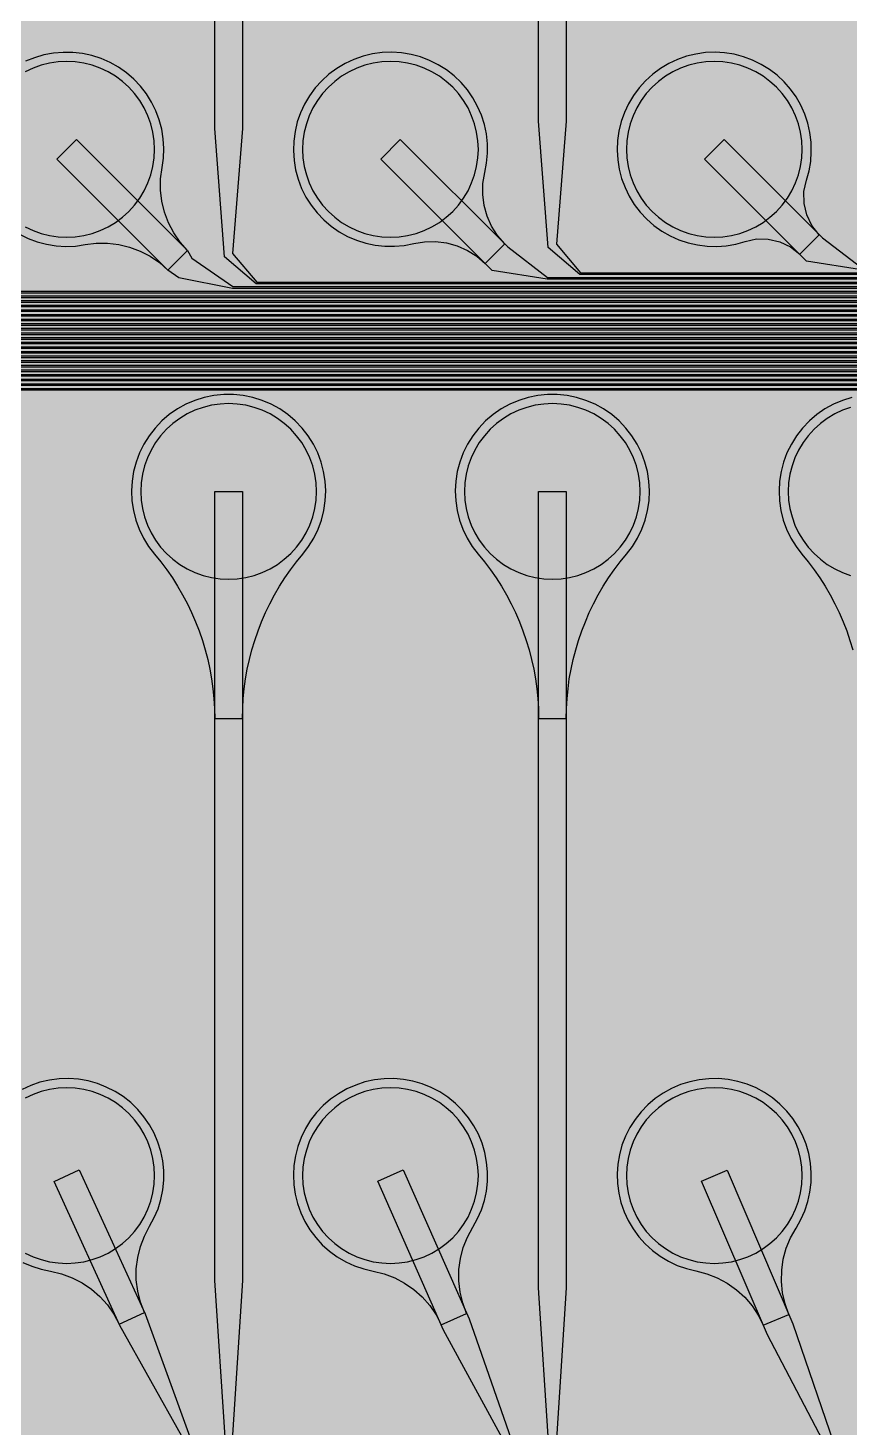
# Model space of a CAD drawing. Header units: metres. Extents: x -7220 to 10980, y -29667 to 1833.
# Drawn here: x 7376 to 8265, y -19165 to -17651 of the extents above; entities that cross this region are included whole.
import ezdxf

# ---------------------------------------------------------------- set-up
doc = ezdxf.new("R2010")
doc.units = ezdxf.units.M
for name, color, linetype in [('Metal1', 4, 'CONTINUOUS'), ('Polyimide', 7, 'CONTINUOUS'), ('Polyimide_Negative', 5, 'CONTINUOUS')]:
    doc.layers.add(name, color=color, linetype=linetype)

msp = doc.modelspace()

# ---------------------------------------------------------------- hatches: boundary and pattern name
at = {"layer": 'Polyimide'}
msp.add_hatch(color=7, dxfattribs=at).paths.add_polyline_path([(4099.4, -13861.6), (4142.6, -14152.8), (4214.2, -14438.4), (4313.4, -14715.5), (4439.2, -14981.7), (4590.6, -15234.2), (4766, -15470.7), (4963.7, -15688.8), (5181.8, -15886.5), (5418.3, -16061.9), (5670.8, -16213.3), (5936.9, -16339.1), (6214.1, -16438.3), (6499.7, -16509.9), (6790.9, -16553.1), (7085, -16567.5), (9980.4, -16567.5), (10058.8, -16571.4), (10136.4, -16582.9), (10212.6, -16601.9), (10286.5, -16628.4), (10357.5, -16662), (10424.8, -16702.3), (10487.9, -16749.1), (10546.1, -16801.8), (10598.8, -16860), (10645.6, -16923), (10685.9, -16990.4), (10719.5, -17061.4), (10745.9, -17135.3), (10765, -17211.4), (10776.5, -17289.1), (10780.4, -17367.5), (10780.4, -21957.3), (10741.6, -22012.9), (10706, -22070.6), (10673.6, -22130.1), (10644.5, -22191.4), (10618.9, -22254.2), (10596.8, -22318.2), (10578.3, -22383.5), (10563.4, -22449.6), (10552.2, -22516.5), (10544.7, -22583.8), (10541, -22651.5), (10541, -22719.3), (10544.7, -22787), (10552.2, -22854.4), (10563.4, -22921.2), (10578.3, -22987.4), (10596.8, -23052.6), (10618.9, -23116.7), (10644.5, -23179.5), (10673.6, -23240.7), (10706, -23300.3), (10741.6, -23357.9), (10780.4, -23413.5), (10780.4, -28667.5), (10776.5, -28745.9), (10765, -28823.6), (10745.9, -28899.7), (10719.5, -28973.6), (10685.9, -29044.6), (10645.6, -29112), (10598.8, -29175), (10546.1, -29233.2), (10487.9, -29285.9), (10424.8, -29332.7), (10357.5, -29373), (10286.5, -29406.6), (10212.6, -29433.1), (10136.4, -29452.1), (10058.8, -29463.6), (9980.4, -29467.5), (-6219.6, -29467.5), (-6298, -29463.6), (-6375.7, -29452.1), (-6451.9, -29433.1), (-6525.8, -29406.6), (-6596.7, -29373), (-6664.1, -29332.7), (-6727.1, -29285.9), (-6785.3, -29233.2), (-6838, -29175), (-6884.8, -29112), (-6925.2, -29044.6), (-6958.7, -28973.6), (-6985.2, -28899.7), (-7004.3, -28823.6), (-7015.8, -28745.9), (-7019.6, -28667.5), (-7019.6, -23426.3), (-6979.4, -23370.1), (-6942.3, -23311.6), (-6908.7, -23251.2), (-6878.5, -23189), (-6851.8, -23125.1), (-6828.8, -23059.9), (-6809.5, -22993.4), (-6794, -22926), (-6782.4, -22857.8), (-6774.6, -22789.1), (-6770.7, -22720), (-6770.7, -22650.8), (-6774.6, -22581.8), (-6782.4, -22513), (-6794, -22444.8), (-6809.5, -22377.4), (-6828.8, -22311), (-6851.8, -22245.7), (-6878.5, -22181.9), (-6908.7, -22119.7), (-6942.3, -22059.2), (-6979.4, -22000.8), (-7019.6, -21944.5), (-7019.6, -17367.5), (-7015.8, -17289.1), (-7004.3, -17211.4), (-6985.2, -17135.3), (-6958.7, -17061.4), (-6925.2, -16990.4), (-6884.8, -16923), (-6838, -16860), (-6785.3, -16801.8), (-6727.1, -16749.1), (-6664.1, -16702.3), (-6596.7, -16662), (-6525.8, -16628.4), (-6451.9, -16601.9), (-6375.7, -16582.9), (-6298, -16571.4), (-6219.6, -16567.5), (-3314, -16567.5), (-3019.9, -16553.1), (-2728.7, -16509.9), (-2443.1, -16438.3), (-2165.9, -16339.1), (-1899.8, -16213.3), (-1647.3, -16061.9), (-1410.8, -15886.5), (-1192.7, -15688.8), (-995, -15470.7), (-819.6, -15234.2), (-668.2, -14981.7), (-542.4, -14715.5), (-443.2, -14438.4), (-371.6, -14152.8), (-328.4, -13861.6), (-314, -13567.5), (-314, -13373.5), (-317.5, -13328.1), (-327.7, -13283.8), (-344.6, -13241.5), (-367.6, -13202.3), (-396.4, -13167), (-430.1, -13136.5), (-468, -13111.4), (-509.3, -13092.3), (-509.3, -13092.3), (-578.2, -13061.3), (-642.2, -13021.2), (-700.3, -12973), (-751.3, -12917.3), (-794.4, -12855.3), (-828.7, -12788.1), (-853.7, -12716.8), (-868.9, -12642.8), (-874, -12567.5), (-868.9, -12492.2), (-853.7, -12418.2), (-828.7, -12346.9), (-794.4, -12279.7), (-751.3, -12217.7), (-700.3, -12162), (-642.2, -12113.8), (-578.2, -12073.7), (-509.3, -12042.7), (-509.3, -12042.7), (-468, -12023.6), (-430.1, -11998.5), (-396.4, -11968), (-367.6, -11932.7), (-344.6, -11893.5), (-327.7, -11851.2), (-317.5, -11806.9), (-314, -11761.5), (-314, -11074.3), (-317.5, -11028.9), (-327.7, -10984.6), (-344.6, -10942.4), (-367.6, -10903.1), (-396.4, -10867.8), (-430.1, -10837.3), (-468, -10812.2), (-509.3, -10793.2), (-509.3, -10793.2), (-578.2, -10762.1), (-642.2, -10722.1), (-700.3, -10673.8), (-751.3, -10618.1), (-794.4, -10556.1), (-828.7, -10488.9), (-853.7, -10417.6), (-868.9, -10343.7), (-874, -10268.3), (-868.9, -10193), (-853.7, -10119), (-828.7, -10047.8), (-794.4, -9980.5), (-751.3, -9918.5), (-700.3, -9862.9), (-642.2, -9814.6), (-578.2, -9774.6), (-509.3, -9743.5), (-509.3, -9743.5), (-468, -9724.5), (-430.1, -9699.4), (-396.4, -9668.8), (-367.6, -9633.5), (-344.6, -9594.3), (-327.7, -9552), (-317.5, -9507.7), (-314, -9462.4), (-314, -8775.1), (-317.5, -8729.8), (-327.7, -8685.5), (-344.6, -8643.2), (-367.6, -8604), (-396.4, -8568.7), (-430.1, -8538.1), (-468, -8513), (-509.3, -8494), (-509.3, -8494), (-578.2, -8462.9), (-642.2, -8422.9), (-700.3, -8374.6), (-751.3, -8319), (-794.4, -8257), (-828.7, -8189.7), (-853.7, -8118.5), (-868.9, -8044.5), (-874, -7969.2), (-868.9, -7893.8), (-853.7, -7819.9), (-828.7, -7748.6), (-794.4, -7681.4), (-751.3, -7619.4), (-700.3, -7563.7), (-642.2, -7515.4), (-578.2, -7475.4), (-509.3, -7444.3), (-509.3, -7444.3), (-468, -7425.3), (-430.1, -7400.2), (-396.4, -7369.7), (-367.6, -7334.4), (-344.6, -7295.1), (-327.7, -7252.9), (-317.5, -7208.6), (-314, -7163.2), (-314, -6476), (-317.5, -6430.6), (-327.7, -6386.3), (-344.6, -6344), (-367.6, -6304.8), (-396.4, -6269.5), (-430.1, -6239), (-468, -6213.9), (-509.3, -6194.8), (-509.3, -6194.8), (-578.2, -6163.8), (-642.2, -6123.7), (-700.3, -6075.5), (-751.3, -6019.8), (-794.4, -5957.8), (-828.7, -5890.6), (-853.7, -5819.3), (-868.9, -5745.3), (-874, -5670), (-868.9, -5594.7), (-853.7, -5520.7), (-828.7, -5449.4), (-794.4, -5382.2), (-751.3, -5320.2), (-700.3, -5264.5), (-642.2, -5216.3), (-578.2, -5176.2), (-509.3, -5145.2), (-509.3, -5145.2), (-468, -5126.1), (-430.1, -5101), (-396.4, -5070.5), (-367.6, -5035.2), (-344.6, -4996), (-327.7, -4953.7), (-317.5, -4909.4), (-314, -4864), (-314, 380), (-314, 1532.5), (-269, 1532.5), (-268.8, 1525.6), (-268.1, 1518.8), (-267, 1512), (-265.4, 1505.3), (-263.4, 1498.7), (-261, 1492.3), (-258.2, 1486.1), (-254.9, 1480), (-251.3, 1474.2), (-247.3, 1468.6), (-242.9, 1463.3), (-238.2, 1458.3), (-233.2, 1453.6), (-227.9, 1449.2), (-222.3, 1445.2), (-216.5, 1441.6), (-210.4, 1438.3), (-204.2, 1435.5), (-197.8, 1433.1), (-191.2, 1431.1), (-184.5, 1429.5), (-177.7, 1428.4), (-170.9, 1427.7), (-164, 1427.5), (-157.1, 1427.7), (-150.3, 1428.4), (-143.5, 1429.5), (-136.8, 1431.1), (-130.2, 1433.1), (-123.8, 1435.5), (-117.6, 1438.3), (-111.5, 1441.6), (-105.7, 1445.2), (-100.1, 1449.2), (-94.8, 1453.6), (-89.8, 1458.3), (-85.1, 1463.3), (-80.7, 1468.6), (-76.7, 1474.2), (-73.1, 1480), (-69.8, 1486.1), (-67, 1492.3), (-64.6, 1498.7), (-62.6, 1505.3), (-61, 1512), (-59.9, 1518.8), (-59.2, 1525.6), (-59, 1532.5), (1786, 1532.5), (3835, 1532.5), (3835.2, 1539), (3835.9, 1545.6), (3836.9, 1552), (3838.4, 1558.4), (3840.3, 1564.6), (3842.6, 1570.8), (3845.3, 1576.7), (3848.4, 1582.5), (3851.9, 1588.1), (3855.7, 1593.4), (3859.8, 1598.4), (3864.3, 1603.2), (3869.1, 1607.7), (3874.1, 1611.8), (3879.4, 1615.6), (3885, 1619.1), (3890.8, 1622.2), (3896.7, 1624.9), (3902.9, 1627.2), (3909.1, 1629.1), (3915.5, 1630.6), (3921.9, 1631.6), (3928.5, 1632.3), (3935, 1632.5), (3941.5, 1632.3), (3948.1, 1631.6), (3954.5, 1630.6), (3960.9, 1629.1), (3967.1, 1627.2), (3973.3, 1624.9), (3979.2, 1622.2), (3985, 1619.1), (3990.6, 1615.6), (3995.9, 1611.8), (4000.9, 1607.7), (4005.7, 1603.2), (4010.2, 1598.4), (4014.3, 1593.4), (4018.1, 1588.1), (4021.6, 1582.5), (4024.7, 1576.7), (4027.4, 1570.8), (4029.7, 1564.6), (4031.6, 1558.4), (4033.1, 1552), (4034.1, 1545.6), (4034.8, 1539), (4035, 1532.5), (4085, 1532.5), (4085, 380), (4085, 330), (4085, -4864), (4088.5, -4909.4), (4098.7, -4953.7), (4115.6, -4996), (4138.6, -5035.2), (4167.4, -5070.5), (4201.1, -5101), (4239, -5126.1), (4280.3, -5145.2), (4280.3, -5145.2), (4349.2, -5176.2), (4413.2, -5216.3), (4471.3, -5264.5), (4522.3, -5320.2), (4565.4, -5382.2), (4599.7, -5449.4), (4624.7, -5520.7), (4639.9, -5594.7), (4645, -5670), (4639.9, -5745.3), (4624.7, -5819.3), (4599.7, -5890.6), (4565.4, -5957.8), (4522.3, -6019.8), (4471.3, -6075.5), (4413.2, -6123.7), (4349.2, -6163.8), (4280.3, -6194.8), (4239, -6213.9), (4201.1, -6239), (4167.4, -6269.5), (4138.6, -6304.8), (4115.6, -6344), (4098.7, -6386.3), (4088.5, -6430.6), (4085, -6476), (4085, -13567.5), (4099.4, -13861.6)])

# ---------------------------------------------------------------- linework, layer by layer
at = {"layer": 'Metal1'}
for points in [[(9341.9, -19226.6), (9341.9, -18067.4), (9312.5, -18038), (3772.5, -18038), (3738.9, -18008.6), (3727.9, -17848), (3727.9, -17042.5), (3757.9, -17042.5), (3757.9, -17848), (3746.8, -18005.4), (3773.3, -18036), (9313.3, -18036), (9343.9, -18066.6), (9343.9, -19227.4)], [(9351.9, -19236.6), (9351.9, -18057.4), (9322.5, -18028), (4122.5, -18028), (4088.9, -17998.6), (4077.9, -17840), (4077.9, -17042.5), (4107.9, -17042.5), (4107.9, -17840), (4096.9, -17995.4), (4123.3, -18026), (9323.3, -18026), (9353.9, -18056.6), (9353.9, -19237.4)], [(9361.9, -19246.6), (9361.9, -18047.4), (9332.5, -18018), (4472.5, -18018), (4438.9, -17988.7), (4427.9, -17832), (4427.9, -17042.5), (4457.9, -17042.5), (4457.9, -17832), (4446.9, -17985.3), (4473.3, -18016), (9333.3, -18016), (9363.9, -18046.6), (9363.9, -19247.4)], [(9371.9, -19256.6), (9371.9, -18037.4), (9342.5, -18008), (4822.5, -18008), (4788.8, -17978.7), (4777.9, -17824), (4777.9, -17042.5), (4807.9, -17042.5), (4807.9, -17824), (4796.9, -17975.3), (4823.3, -18006), (9343.3, -18006), (9373.9, -18036.6), (9373.9, -19257.4)], [(9381.9, -19266.6), (9381.9, -18027.4), (9352.5, -17998), (5172.5, -17998), (5138.8, -17968.7), (5127.9, -17816), (5127.9, -17042.5), (5157.9, -17042.5), (5157.9, -17816), (5146.9, -17965.3), (5173.3, -17996), (9353.3, -17996), (9383.9, -18026.6), (9383.9, -19267.4)], [(9391.9, -19276.6), (9391.9, -18017.4), (9362.5, -17988), (5522.5, -17988), (5488.8, -17958.7), (5477.9, -17808), (5477.9, -17042.5), (5507.9, -17042.5), (5507.9, -17808), (5497, -17955.3), (5523.3, -17986), (9363.3, -17986), (9393.9, -18016.6), (9393.9, -19277.4)], [(9401.9, -19286.6), (9401.9, -18007.4), (9372.5, -17978), (5872.5, -17978), (5838.7, -17948.7), (5827.9, -17800), (5827.9, -17042.5), (5857.9, -17042.5), (5857.9, -17800), (5847, -17945.3), (5873.3, -17976), (9373.3, -17976), (9403.9, -18006.6), (9403.9, -19287.4)], [(9411.9, -19296.6), (9411.9, -17997.4), (9382.5, -17968), (6222.5, -17968), (6188.7, -17938.7), (6177.9, -17792), (6177.9, -17042.5), (6207.9, -17042.5), (6207.9, -17792), (6197, -17935.3), (6223.3, -17966), (9383.3, -17966), (9413.9, -17996.6), (9413.9, -19297.4)], [(9421.9, -19306.6), (9421.9, -17987.4), (9392.5, -17958), (6572.5, -17958), (6538.7, -17928.7), (6527.9, -17784), (6527.9, -17042.5), (6557.9, -17042.5), (6557.9, -17784), (6547.1, -17925.3), (6573.3, -17956), (9393.3, -17956), (9423.9, -17986.6), (9423.9, -19307.4)], [(9431.9, -19316.6), (9431.9, -17977.4), (9402.5, -17948), (6922.5, -17948), (6888.6, -17918.8), (6877.9, -17776), (6877.9, -17042.5), (6907.9, -17042.5), (6907.9, -17776), (6897.1, -17915.2), (6923.3, -17946), (9403.3, -17946), (9433.9, -17976.6), (9433.9, -19317.4)], [(9441.9, -19326.6), (9441.9, -17967.4), (9412.5, -17938), (7272.5, -17938), (7238.6, -17908.8), (7227.9, -17768), (7227.9, -17042.5), (7257.9, -17042.5), (7257.9, -17768), (7247.1, -17905.2), (7273.3, -17936), (9413.3, -17936), (9443.9, -17966.6), (9443.9, -19327.4)], [(9451.9, -19336.6), (9451.9, -17957.4), (9422.5, -17928), (7622.5, -17928), (7588.6, -17898.8), (7577.9, -17760), (7577.9, -17042.5), (7607.9, -17042.5), (7607.9, -17760), (7597.2, -17895.2), (7623.3, -17926), (9423.3, -17926), (9453.9, -17956.6), (9453.9, -19337.4)], [(9461.9, -19346.6), (9461.9, -17947.4), (9432.5, -17918), (7972.5, -17918), (7938.5, -17888.8), (7927.9, -17752), (7927.9, -17042.5), (7957.9, -17042.5), (7957.9, -17752), (7947.2, -17885.2), (7973.3, -17916), (9433.3, -17916), (9463.9, -17946.6), (9463.9, -19347.4)], [(7366.7, -17874.2), (7376.1, -17878.8), (7385.9, -17882.5), (7396, -17885.2), (7406.4, -17886.9), (7416.8, -17887.5), (7427.3, -17887.1), (7437.7, -17885.6), (7449.8, -17884), (7462, -17884), (7474.1, -17885.4), (7485.9, -17888.2), (7497.3, -17892.5), (7508.1, -17898.1), (7518.1, -17905), (7527.3, -17913.1), (7548.5, -17891.9), (7548.5, -17891.9), (7540.4, -17882.8), (7533.5, -17872.7), (7527.9, -17861.9), (7523.6, -17850.5), (7520.7, -17838.7), (7519.3, -17826.6), (7519.4, -17814.4), (7521, -17802.3), (7522.5, -17791.9), (7522.9, -17781.5), (7522.2, -17771), (7520.6, -17760.7), (7517.9, -17750.5), (7514.2, -17740.7), (7509.6, -17731.3), (7504, -17722.4), (7497.6, -17714.2), (7490.4, -17706.6), (7482.4, -17699.7), (7473.9, -17693.7), (7464.7, -17688.5), (7455.1, -17684.3), (7445.2, -17681.1), (7434.9, -17678.9), (7424.5, -17677.7), (7414, -17677.6), (7403.6, -17678.5), (7393.3, -17680.4), (7383.2, -17683.4), (7373.5, -17687.3)], [(9336.9, -19221.6), (9336.9, -18072.4), (9307.5, -18043), (3738.8, -18043), (3690.3, -18019.9), (3635.8, -17938.7), (3554.7, -17789.7), (3581.1, -17775.3), (3662.2, -17924.4), (3699.2, -18011.4), (3739.4, -18041), (9308.3, -18041), (9338.9, -18071.6), (9338.9, -19222.4)], [(9346.9, -19231.6), (9346.9, -18062.4), (9317.5, -18033), (4088.8, -18033), (4039.7, -18010.4), (3988.4, -17937.6), (3904.8, -17789.9), (3930.9, -17775.1), (4014.5, -17922.8), (4048.9, -18001.4), (4089.4, -18031), (9318.3, -18031), (9348.9, -18061.6), (9348.9, -19232.4)], [(9356.9, -19241.6), (9356.9, -18052.4), (9327.5, -18023), (4438.8, -18023), (4389.1, -18001), (4341.1, -17936.3), (4255, -17790.1), (4280.8, -17774.9), (4367, -17921.1), (4398.6, -17991.3), (4439.4, -18021), (9328.3, -18021), (9358.9, -18051.6), (9358.9, -19242.4)], [(9366.9, -19251.6), (9366.9, -18042.4), (9337.5, -18013), (4788.8, -18013), (4738.4, -17991.7), (4694, -17934.9), (4605.1, -17790.4), (4630.7, -17774.6), (4719.6, -17919.2), (4748.4, -17981.2), (4789.3, -18011), (9338.3, -18011), (9368.9, -18041.6), (9368.9, -19252.4)], [(9376.9, -19261.6), (9376.9, -18032.4), (9347.5, -18003), (5138.8, -18003), (5087.6, -17982.4), (5047.1, -17933.3), (4955.3, -17790.6), (4980.5, -17774.4), (5072.3, -17917.1), (5098.1, -17971.1), (5139.3, -18001), (9348.3, -18001), (9378.9, -18031.6), (9378.9, -19262.4)], [(9386.9, -19271.6), (9386.9, -18022.4), (9357.5, -17993), (5488.8, -17993), (5436.8, -17973.3), (5400.3, -17931.6), (5305.4, -17790.9), (5330.3, -17774.1), (5425.2, -17914.8), (5447.8, -17961), (5489.3, -17991), (9358.3, -17991), (9388.9, -18021.6), (9388.9, -19272.4)], [(9396.9, -19281.6), (9396.9, -18012.4), (9367.5, -17983), (5838.8, -17983), (5785.9, -17964.2), (5753.7, -17929.7), (5655.6, -17791.2), (5680.1, -17773.8), (5778.2, -17912.4), (5797.6, -17950.8), (5839.3, -17981), (9368.3, -17981), (9398.9, -18011.6), (9398.9, -19282.4)], [(9406.9, -19291.6), (9406.9, -18002.4), (9377.5, -17973), (6188.9, -17973), (6135, -17955.3), (6107.3, -17927.5), (6005.8, -17791.5), (6029.9, -17773.5), (6131.3, -17909.6), (6147.3, -17940.6), (6189.3, -17971), (9378.3, -17971), (9408.9, -18001.6), (9408.9, -19292.4)], [(9416.9, -19301.6), (9416.9, -17992.4), (9387.5, -17963), (6538.9, -17963), (6484, -17946.5), (6461, -17925.2), (6356.1, -17791.8), (6379.7, -17773.2), (6484.6, -17906.6), (6497.1, -17930.3), (6539.3, -17961), (9388.3, -17961), (9418.9, -17991.6), (9418.9, -19302.4)], [(9426.9, -19311.6), (9426.9, -17982.4), (9397.5, -17953), (6917.2, -17953), (6861, -17938.5), (6827.3, -17913.1), (6707.3, -17793.1), (6728.5, -17771.9), (6848.5, -17891.9), (6871.3, -17923), (6917.6, -17951), (9398.3, -17951), (9428.9, -17981.6), (9428.9, -19312.4)], [(9436.9, -19321.6), (9436.9, -17972.4), (9407.5, -17943), (7257.2, -17943), (7200.2, -17929.7), (7177.3, -17913.1), (7057.3, -17793.1), (7078.5, -17771.9), (7198.5, -17891.9), (7212.1, -17911.8), (7257.6, -17941), (9408.3, -17941), (9438.9, -17971.6), (9438.9, -19322.4)], [(9446.9, -19331.6), (9446.9, -17962.4), (9417.5, -17933), (7597.2, -17933), (7539, -17921.4), (7527.3, -17913.1), (7407.3, -17793.1), (7428.5, -17771.9), (7548.5, -17891.9), (7553.3, -17900.1), (7597.6, -17931), (9418.3, -17931), (9448.9, -17961.6), (9448.9, -19332.4)], [(9456.9, -19341.6), (9456.9, -17952.4), (9427.5, -17923), (7937.2, -17923), (7877.7, -17913.5), (7757.3, -17793.1), (7778.5, -17771.9), (7894.7, -17888.1), (7937.6, -17921), (9428.3, -17921), (9458.9, -17951.6), (9458.9, -19342.4)], [(9466.9, -19351.6), (9466.9, -17942.4), (9437.5, -17913), (8277.2, -17913), (8217.7, -17903.5), (8107.3, -17793.1), (8128.5, -17771.9), (8234.7, -17878.1), (8277.6, -17911), (9438.3, -17911), (9468.9, -17941.6), (9468.9, -19352.4)], [(8266.6, -18050.8), (8256.5, -18054), (8246.8, -18058.2), (8237.5, -18063.3), (8228.8, -18069.3), (8220.7, -18076.2), (8213.4, -18083.9), (8206.9, -18092.3), (8201.2, -18101.3), (8196.5, -18110.8), (8192.8, -18120.7), (8190.1, -18130.9), (8188.5, -18141.4), (8187.9, -18152), (8188.4, -18162.6), (8189.9, -18173.1), (8192.5, -18183.4), (8196.1, -18193.3), (8200.8, -18202.9), (8206.3, -18211.9), (8212.7, -18220.4), (8219.5, -18228.7), (8226, -18237.3), (8232.1, -18246.1), (8237.8, -18255.1), (8243.2, -18264.4), (8248.3, -18273.9), (8252.9, -18283.6), (8257.2, -18293.4), (8261.1, -18303.4), (8264.6, -18313.6), (8267.7, -18323.9)], [(7589.1, -19175.4), (7577.9, -19006), (7577.9, -18152.5), (7607.9, -18152.5), (7607.9, -19006), (7596.7, -19178.6)], [(7939.1, -19185.4), (7927.9, -19014), (7927.9, -18152.5), (7957.9, -18152.5), (7957.9, -19014), (7946.6, -19188.6)], [(7370.6, -18986.3), (7380.2, -18990.5), (7390.1, -18993.8), (7400.4, -18996), (7412.2, -18998.8), (7423.7, -19003), (7434.5, -19008.5), (7444.6, -19015.3), (7453.8, -19023.3), (7462, -19032.4), (7468.9, -19042.4), (7474.7, -19053.1), (7502, -19040.7), (7502, -19040.7), (7497.6, -19029.3), (7494.6, -19017.5), (7493.1, -19005.4), (7493.1, -18993.2), (7494.6, -18981.1), (7497.5, -18969.3), (7501.9, -18957.9), (7507.5, -18947.1), (7512.5, -18937.9), (7516.6, -18928.3), (7519.7, -18918.2), (7521.7, -18908), (7522.8, -18897.5), (7522.7, -18887.1), (7521.7, -18876.6), (7519.6, -18866.4), (7516.5, -18856.4), (7512.4, -18846.7), (7507.3, -18837.5), (7501.4, -18828.9), (7494.6, -18820.9), (7487.1, -18813.6), (7478.9, -18807.1), (7470.1, -18801.4), (7460.7, -18796.7), (7451, -18792.9), (7440.9, -18790.1), (7430.6, -18788.3), (7420.1, -18787.5), (7409.6, -18787.8), (7399.2, -18789.2), (7389, -18791.5), (7379.1, -18794.9), (7369.6, -18799.3)], [(7542.5, -19174.4), (7475.3, -19054.6), (7404.2, -18898.7), (7431.5, -18886.3), (7502.6, -19042.1), (7550.8, -19175)], [(7892.9, -19184.2), (7825.3, -19059.6), (7754.2, -18898.6), (7781.6, -18886.4), (7852.8, -19047.4), (7901, -19184.9)], [(8243.2, -19194.1), (8175.3, -19064.6), (8104.1, -18898.4), (8131.7, -18886.6), (8202.9, -19052.7), (8251.3, -19194.8)]]:
    msp.add_lwpolyline(points, dxfattribs=at)
for points in [[(7891.4, -17884.8), (7883.6, -17875.7), (7877.2, -17865.6), (7872.3, -17854.7), (7869.1, -17843.2), (7867.6, -17831.3), (7867.8, -17819.4), (7869.8, -17807.6), (7871.8, -17797.3), (7872.8, -17786.8), (7872.7, -17776.4), (7871.6, -17765.9), (7869.4, -17755.7), (7866.2, -17745.7), (7862, -17736.1), (7856.9, -17726.9), (7851, -17718.3), (7844.1, -17710.3), (7836.6, -17703.1), (7828.3, -17696.6), (7819.4, -17691), (7810.1, -17686.3), (7800.3, -17682.6), (7790.1, -17679.9), (7779.8, -17678.2), (7769.3, -17677.5), (7758.8, -17677.9), (7748.5, -17679.3), (7738.3, -17681.8), (7728.4, -17685.2), (7718.9, -17689.6), (7709.8, -17695), (7701.4, -17701.2), (7693.6, -17708.3), (7686.6, -17716), (7680.4, -17724.5), (7675, -17733.5), (7670.6, -17743), (7667.1, -17752.9), (7664.7, -17763.1), (7663.3, -17773.5), (7662.9, -17783.9), (7663.6, -17794.4), (7665.3, -17804.8), (7668, -17814.9), (7671.7, -17824.7), (7676.4, -17834.1), (7682, -17842.9), (7688.5, -17851.2), (7695.7, -17858.8), (7703.7, -17865.6), (7712.3, -17871.6), (7721.4, -17876.7), (7731.1, -17880.8), (7741.1, -17884), (7751.3, -17886.2), (7761.7, -17887.3), (7772.2, -17887.4), (7782.7, -17886.5), (7793, -17884.5), (7804.7, -17882.5), (7816.7, -17882.2), (7828.6, -17883.7), (7840.1, -17886.9), (7851, -17891.8), (7861.1, -17898.2), (7870.2, -17906), (7891.4, -17884.8)], [(8231.4, -17874.8), (8223.4, -17864.8), (8217.8, -17853.4), (8214.9, -17841), (8214.8, -17828.2), (8217.5, -17815.8), (8220.3, -17805.7), (8222.1, -17795.5), (8222.8, -17785.1), (8222.6, -17774.7), (8221.3, -17764.4), (8219, -17754.2), (8215.7, -17744.3), (8211.4, -17734.8), (8206.3, -17725.8), (8200.2, -17717.3), (8193.3, -17709.5), (8185.7, -17702.4), (8177.5, -17696), (8168.6, -17690.6), (8159.3, -17686), (8149.5, -17682.4), (8139.4, -17679.7), (8129.1, -17678.1), (8118.7, -17677.5), (8108.3, -17677.9), (8098, -17679.4), (8087.9, -17681.9), (8078.1, -17685.3), (8068.7, -17689.7), (8059.7, -17695.1), (8051.3, -17701.3), (8043.6, -17708.3), (8036.6, -17716), (8030.5, -17724.3), (8025.1, -17733.3), (8020.7, -17742.7), (8017.2, -17752.5), (8014.8, -17762.7), (8013.3, -17773), (8012.9, -17783.4), (8013.5, -17793.8), (8015.1, -17804), (8017.7, -17814.1), (8021.4, -17823.9), (8025.9, -17833.2), (8031.4, -17842.1), (8037.8, -17850.4), (8044.9, -17858), (8052.7, -17864.8), (8061.2, -17870.9), (8070.2, -17876.1), (8079.7, -17880.3), (8089.6, -17883.6), (8099.7, -17885.9), (8110.1, -17887.2), (8120.5, -17887.5), (8130.9, -17886.7), (8141.1, -17884.9), (8151.1, -17882.1), (8163.6, -17879.4), (8176.3, -17879.5), (8188.8, -17882.5), (8200.2, -17888), (8210.2, -17896), (8231.4, -17874.8)], [(7607.9, -18398.1), (7608.1, -18387.3), (7608.7, -18376.6), (7609.8, -18365.9), (7611.2, -18355.3), (7613.1, -18344.7), (7615.4, -18334.2), (7618.1, -18323.9), (7621.2, -18313.6), (7624.7, -18303.4), (7628.6, -18293.4), (7632.8, -18283.6), (7637.5, -18273.9), (7642.5, -18264.4), (7647.9, -18255.1), (7653.7, -18246.1), (7659.8, -18237.3), (7666.2, -18228.7), (7673, -18220.4), (7679.4, -18211.9), (7685, -18202.9), (7689.6, -18193.3), (7693.2, -18183.4), (7695.8, -18173.1), (7697.4, -18162.6), (7697.9, -18152), (7697.3, -18141.4), (7695.6, -18130.9), (7692.9, -18120.7), (7689.2, -18110.8), (7684.5, -18101.3), (7678.9, -18092.3), (7672.4, -18083.9), (7665, -18076.2), (7657, -18069.3), (7648.3, -18063.3), (7639, -18058.2), (7629.2, -18054), (7619.1, -18050.8), (7608.7, -18048.7), (7598.2, -18047.6), (7587.6, -18047.6), (7577, -18048.7), (7566.6, -18050.8), (7556.5, -18054), (7546.8, -18058.2), (7537.5, -18063.3), (7528.8, -18069.3), (7520.7, -18076.2), (7513.4, -18083.9), (7506.9, -18092.3), (7501.2, -18101.3), (7496.5, -18110.8), (7492.8, -18120.7), (7490.1, -18130.9), (7488.5, -18141.4), (7487.9, -18152), (7488.4, -18162.6), (7489.9, -18173.1), (7492.5, -18183.4), (7496.1, -18193.3), (7500.8, -18202.9), (7506.3, -18211.9), (7512.7, -18220.4), (7519.5, -18228.7), (7526, -18237.3), (7532.1, -18246.1), (7537.8, -18255.1), (7543.2, -18264.4), (7548.3, -18273.9), (7552.9, -18283.6), (7557.2, -18293.4), (7561.1, -18303.4), (7564.6, -18313.6), (7567.7, -18323.9), (7570.4, -18334.2), (7572.7, -18344.7), (7574.5, -18355.3), (7576, -18365.9), (7577, -18376.6), (7577.7, -18387.3), (7577.9, -18398.1), (7607.9, -18398.1)], [(7957.9, -18398.1), (7958.1, -18387.3), (7958.7, -18376.6), (7959.8, -18365.9), (7961.2, -18355.3), (7963.1, -18344.7), (7965.4, -18334.2), (7968.1, -18323.9), (7971.2, -18313.6), (7974.7, -18303.4), (7978.6, -18293.4), (7982.8, -18283.6), (7987.5, -18273.9), (7992.5, -18264.4), (7997.9, -18255.1), (8003.7, -18246.1), (8009.8, -18237.3), (8016.2, -18228.7), (8023, -18220.4), (8029.4, -18211.9), (8035, -18202.9), (8039.6, -18193.3), (8043.2, -18183.4), (8045.8, -18173.1), (8047.4, -18162.6), (8047.9, -18152), (8047.3, -18141.4), (8045.6, -18130.9), (8042.9, -18120.7), (8039.2, -18110.8), (8034.5, -18101.3), (8028.9, -18092.3), (8022.4, -18083.9), (8015, -18076.2), (8007, -18069.3), (7998.3, -18063.3), (7989, -18058.2), (7979.2, -18054), (7969.1, -18050.8), (7958.7, -18048.7), (7948.2, -18047.6), (7937.6, -18047.6), (7927, -18048.7), (7916.6, -18050.8), (7906.5, -18054), (7896.8, -18058.2), (7887.5, -18063.3), (7878.8, -18069.3), (7870.7, -18076.2), (7863.4, -18083.9), (7856.9, -18092.3), (7851.2, -18101.3), (7846.5, -18110.8), (7842.8, -18120.7), (7840.1, -18130.9), (7838.5, -18141.4), (7837.9, -18152), (7838.4, -18162.6), (7839.9, -18173.1), (7842.5, -18183.4), (7846.1, -18193.3), (7850.8, -18202.9), (7856.3, -18211.9), (7862.7, -18220.4), (7869.5, -18228.7), (7876, -18237.3), (7882.1, -18246.1), (7887.8, -18255.1), (7893.2, -18264.4), (7898.3, -18273.9), (7902.9, -18283.6), (7907.2, -18293.4), (7911.1, -18303.4), (7914.6, -18313.6), (7917.7, -18323.9), (7920.4, -18334.2), (7922.7, -18344.7), (7924.5, -18355.3), (7926, -18365.9), (7927, -18376.6), (7927.7, -18387.3), (7927.9, -18398.1), (7957.9, -18398.1)], [(7850.2, -19041.7), (7846, -19030.2), (7843.1, -19018.4), (7841.8, -19006.3), (7841.9, -18994.1), (7843.5, -18982), (7846.6, -18970.2), (7851.1, -18958.9), (7856.9, -18948.2), (7862, -18939), (7866.2, -18929.4), (7869.4, -18919.4), (7871.5, -18909.2), (7872.7, -18898.8), (7872.8, -18888.3), (7871.8, -18877.9), (7869.9, -18867.6), (7866.9, -18857.5), (7862.9, -18847.8), (7858, -18838.6), (7852.2, -18829.9), (7845.5, -18821.8), (7838.1, -18814.4), (7829.9, -18807.8), (7821.2, -18802), (7811.9, -18797.2), (7802.2, -18793.3), (7792.1, -18790.3), (7781.8, -18788.4), (7771.4, -18787.6), (7760.9, -18787.7), (7750.5, -18789), (7740.2, -18791.2), (7730.3, -18794.5), (7720.7, -18798.7), (7711.6, -18803.9), (7703, -18809.9), (7695.1, -18816.8), (7687.9, -18824.4), (7681.5, -18832.7), (7676, -18841.6), (7671.4, -18851.1), (7667.8, -18860.9), (7665.1, -18871), (7663.5, -18881.4), (7662.9, -18891.8), (7663.3, -18902.3), (7664.8, -18912.7), (7667.4, -18922.8), (7670.9, -18932.7), (7675.4, -18942.2), (7680.8, -18951.1), (7687.1, -18959.5), (7694.1, -18967.3), (7702, -18974.2), (7710.4, -18980.4), (7719.5, -18985.7), (7729, -18990), (7738.9, -18993.4), (7749.1, -18995.8), (7761, -18998.7), (7772.4, -19003), (7783.1, -19008.7), (7793.2, -19015.6), (7802.3, -19023.7), (7810.3, -19032.9), (7817.2, -19043), (7822.8, -19053.8), (7850.2, -19041.7)], [(8198.5, -19042.6), (8194.4, -19031.1), (8191.7, -19019.2), (8190.5, -19007.1), (8190.8, -18994.9), (8192.5, -18982.9), (8195.7, -18971.1), (8200.3, -18959.8), (8206.3, -18949.2), (8211.5, -18940.1), (8215.7, -18930.5), (8219, -18920.6), (8221.3, -18910.4), (8222.6, -18900), (8222.8, -18889.5), (8222, -18879), (8220.1, -18868.7), (8217.3, -18858.6), (8213.4, -18848.9), (8208.6, -18839.6), (8202.9, -18830.8), (8196.3, -18822.7), (8188.9, -18815.2), (8180.9, -18808.5), (8172.2, -18802.6), (8163, -18797.7), (8153.3, -18793.6), (8143.3, -18790.6), (8133, -18788.6), (8122.5, -18787.6), (8112.1, -18787.7), (8101.6, -18788.8), (8091.4, -18790.9), (8081.4, -18794), (8071.7, -18798.2), (8062.6, -18803.2), (8054, -18809.2), (8046, -18816), (8038.7, -18823.5), (8032.2, -18831.8), (8026.6, -18840.6), (8021.9, -18850), (8018.1, -18859.7), (8015.3, -18869.9), (8013.6, -18880.2), (8012.9, -18890.6), (8013.2, -18901.1), (8014.6, -18911.5), (8017, -18921.7), (8020.4, -18931.6), (8024.8, -18941.1), (8030.1, -18950.2), (8036.3, -18958.6), (8043.3, -18966.4), (8051, -18973.5), (8059.5, -18979.7), (8068.4, -18985.1), (8077.9, -18989.6), (8087.8, -18993.1), (8098, -18995.6), (8109.8, -18998.6), (8121.1, -19003.1), (8131.8, -19008.9), (8141.8, -19015.9), (8150.8, -19024.1), (8158.7, -19033.4), (8165.5, -19043.5), (8170.9, -19054.4), (8198.5, -19042.6)]]:
    msp.add_lwpolyline(points, close=True, dxfattribs=at)
at = {"layer": 'Polyimide_Negative'}
for points in [[(7373.1, -17866.3), (7381.5, -17870.3), (7390.3, -17873.4), (7399.3, -17875.7), (7408.6, -17877), (7417.9, -17877.5), (7427.2, -17877), (7436.4, -17875.7), (7445.5, -17873.4), (7454.2, -17870.3), (7462.7, -17866.3), (7470.7, -17861.5), (7478.1, -17855.9), (7485.1, -17849.7), (7491.3, -17842.8), (7496.9, -17835.3), (7501.7, -17827.3), (7505.6, -17818.9), (7508.8, -17810.1), (7511, -17801), (7512.4, -17791.8), (7512.9, -17782.5), (7512.9, -17782.5), (7512.4, -17773.2), (7511, -17764), (7508.8, -17754.9), (7505.6, -17746.1), (7501.7, -17737.7), (7496.9, -17729.7), (7491.3, -17722.2), (7485.1, -17715.3), (7478.1, -17709.1), (7470.7, -17703.5), (7462.7, -17698.7), (7454.2, -17694.7), (7445.5, -17691.6), (7436.4, -17689.3), (7427.2, -17688), (7417.9, -17687.5), (7408.6, -17688), (7399.3, -17689.3), (7390.3, -17691.6), (7381.5, -17694.7), (7373.1, -17698.7)], [(8265.3, -18061.6), (8256.5, -18064.7), (8248.1, -18068.7), (8240.1, -18073.5), (8232.6, -18079.1), (8225.7, -18085.3), (8219.4, -18092.2), (8213.9, -18099.7), (8209.1, -18107.7), (8205.1, -18116.1), (8202, -18124.9), (8199.7, -18134), (8198.3, -18143.2), (8197.9, -18152.5), (8198.3, -18161.8), (8199.7, -18171), (8202, -18180.1), (8205.1, -18188.9), (8209.1, -18197.3), (8213.9, -18205.3), (8219.4, -18212.8), (8225.7, -18219.7), (8232.6, -18225.9), (8240.1, -18231.5), (8248.1, -18236.3), (8256.5, -18240.3), (8265.3, -18243.4)], [(7373.1, -18976.3), (7381.5, -18980.3), (7390.3, -18983.4), (7399.3, -18985.7), (7408.6, -18987), (7417.9, -18987.5), (7427.2, -18987), (7436.4, -18985.7), (7445.5, -18983.4), (7454.2, -18980.3), (7462.7, -18976.3), (7470.7, -18971.5), (7478.1, -18965.9), (7485.1, -18959.7), (7491.3, -18952.8), (7496.9, -18945.3), (7501.7, -18937.3), (7505.6, -18928.9), (7508.8, -18920.1), (7511, -18911), (7512.4, -18901.8), (7512.9, -18892.5), (7512.9, -18892.5), (7512.4, -18883.2), (7511, -18874), (7508.8, -18864.9), (7505.6, -18856.1), (7501.7, -18847.7), (7496.9, -18839.7), (7491.3, -18832.2), (7485.1, -18825.3), (7478.1, -18819.1), (7470.7, -18813.5), (7462.7, -18808.7), (7454.2, -18804.7), (7445.5, -18801.6), (7436.4, -18799.3), (7427.2, -18798), (7417.9, -18797.5), (7408.6, -18798), (7399.3, -18799.3), (7390.3, -18801.6), (7381.5, -18804.7), (7373.1, -18808.7)]]:
    msp.add_lwpolyline(points, dxfattribs=at)
for points in [[(7862.9, -17782.5), (7862.4, -17773.2), (7861, -17764), (7858.8, -17754.9), (7855.6, -17746.1), (7851.7, -17737.7), (7846.9, -17729.7), (7841.3, -17722.2), (7835.1, -17715.3), (7828.1, -17709.1), (7820.7, -17703.5), (7812.7, -17698.7), (7804.2, -17694.7), (7795.5, -17691.6), (7786.4, -17689.3), (7777.2, -17688), (7767.9, -17687.5), (7758.6, -17688), (7749.3, -17689.3), (7740.3, -17691.6), (7731.5, -17694.7), (7723.1, -17698.7), (7715.1, -17703.5), (7707.6, -17709.1), (7700.7, -17715.3), (7694.4, -17722.2), (7688.9, -17729.7), (7684.1, -17737.7), (7680.1, -17746.1), (7677, -17754.9), (7674.7, -17764), (7673.3, -17773.2), (7672.9, -17782.5), (7673.3, -17791.8), (7674.7, -17801), (7677, -17810.1), (7680.1, -17818.9), (7684.1, -17827.3), (7688.9, -17835.3), (7694.4, -17842.8), (7700.7, -17849.7), (7707.6, -17855.9), (7715.1, -17861.5), (7723.1, -17866.3), (7731.5, -17870.3), (7740.3, -17873.4), (7749.3, -17875.7), (7758.6, -17877), (7767.9, -17877.5), (7777.2, -17877), (7786.4, -17875.7), (7795.5, -17873.4), (7804.2, -17870.3), (7812.7, -17866.3), (7820.7, -17861.5), (7828.1, -17855.9), (7835.1, -17849.7), (7841.3, -17842.8), (7846.9, -17835.3), (7851.7, -17827.3), (7855.6, -17818.9), (7858.8, -17810.1), (7861, -17801), (7862.4, -17791.8), (7862.9, -17782.5)], [(8212.9, -17782.5), (8212.4, -17773.2), (8211, -17764), (8208.8, -17754.9), (8205.6, -17746.1), (8201.7, -17737.7), (8196.9, -17729.7), (8191.3, -17722.2), (8185.1, -17715.3), (8178.1, -17709.1), (8170.7, -17703.5), (8162.7, -17698.7), (8154.2, -17694.7), (8145.5, -17691.6), (8136.4, -17689.3), (8127.2, -17688), (8117.9, -17687.5), (8108.6, -17688), (8099.3, -17689.3), (8090.3, -17691.6), (8081.5, -17694.7), (8073.1, -17698.7), (8065.1, -17703.5), (8057.6, -17709.1), (8050.7, -17715.3), (8044.4, -17722.2), (8038.9, -17729.7), (8034.1, -17737.7), (8030.1, -17746.1), (8027, -17754.9), (8024.7, -17764), (8023.3, -17773.2), (8022.9, -17782.5), (8023.3, -17791.8), (8024.7, -17801), (8027, -17810.1), (8030.1, -17818.9), (8034.1, -17827.3), (8038.9, -17835.3), (8044.4, -17842.8), (8050.7, -17849.7), (8057.6, -17855.9), (8065.1, -17861.5), (8073.1, -17866.3), (8081.5, -17870.3), (8090.3, -17873.4), (8099.3, -17875.7), (8108.6, -17877), (8117.9, -17877.5), (8127.2, -17877), (8136.4, -17875.7), (8145.5, -17873.4), (8154.2, -17870.3), (8162.7, -17866.3), (8170.7, -17861.5), (8178.1, -17855.9), (8185.1, -17849.7), (8191.3, -17842.8), (8196.9, -17835.3), (8201.7, -17827.3), (8205.6, -17818.9), (8208.8, -17810.1), (8211, -17801), (8212.4, -17791.8), (8212.9, -17782.5)], [(7687.9, -18152.5), (7687.4, -18143.2), (7686, -18134), (7683.8, -18124.9), (7680.6, -18116.1), (7676.7, -18107.7), (7671.9, -18099.7), (7666.3, -18092.2), (7660.1, -18085.3), (7653.1, -18079.1), (7645.7, -18073.5), (7637.7, -18068.7), (7629.2, -18064.7), (7620.5, -18061.6), (7611.4, -18059.3), (7602.2, -18058), (7592.9, -18057.5), (7583.6, -18058), (7574.3, -18059.3), (7565.3, -18061.6), (7556.5, -18064.7), (7548.1, -18068.7), (7540.1, -18073.5), (7532.6, -18079.1), (7525.7, -18085.3), (7519.4, -18092.2), (7513.9, -18099.7), (7509.1, -18107.7), (7505.1, -18116.1), (7502, -18124.9), (7499.7, -18134), (7498.3, -18143.2), (7497.9, -18152.5), (7498.3, -18161.8), (7499.7, -18171), (7502, -18180.1), (7505.1, -18188.9), (7509.1, -18197.3), (7513.9, -18205.3), (7519.4, -18212.8), (7525.7, -18219.7), (7532.6, -18225.9), (7540.1, -18231.5), (7548.1, -18236.3), (7556.5, -18240.3), (7565.3, -18243.4), (7574.3, -18245.7), (7583.6, -18247), (7592.9, -18247.5), (7602.2, -18247), (7611.4, -18245.7), (7620.5, -18243.4), (7629.2, -18240.3), (7637.7, -18236.3), (7645.7, -18231.5), (7653.1, -18225.9), (7660.1, -18219.7), (7666.3, -18212.8), (7671.9, -18205.3), (7676.7, -18197.3), (7680.6, -18188.9), (7683.8, -18180.1), (7686, -18171), (7687.4, -18161.8), (7687.9, -18152.5)], [(8037.9, -18152.5), (8037.4, -18143.2), (8036, -18134), (8033.8, -18124.9), (8030.6, -18116.1), (8026.7, -18107.7), (8021.9, -18099.7), (8016.3, -18092.2), (8010.1, -18085.3), (8003.1, -18079.1), (7995.7, -18073.5), (7987.7, -18068.7), (7979.2, -18064.7), (7970.5, -18061.6), (7961.4, -18059.3), (7952.2, -18058), (7942.9, -18057.5), (7933.6, -18058), (7924.3, -18059.3), (7915.3, -18061.6), (7906.5, -18064.7), (7898.1, -18068.7), (7890.1, -18073.5), (7882.6, -18079.1), (7875.7, -18085.3), (7869.4, -18092.2), (7863.9, -18099.7), (7859.1, -18107.7), (7855.1, -18116.1), (7852, -18124.9), (7849.7, -18134), (7848.3, -18143.2), (7847.9, -18152.5), (7848.3, -18161.8), (7849.7, -18171), (7852, -18180.1), (7855.1, -18188.9), (7859.1, -18197.3), (7863.9, -18205.3), (7869.4, -18212.8), (7875.7, -18219.7), (7882.6, -18225.9), (7890.1, -18231.5), (7898.1, -18236.3), (7906.5, -18240.3), (7915.3, -18243.4), (7924.3, -18245.7), (7933.6, -18247), (7942.9, -18247.5), (7952.2, -18247), (7961.4, -18245.7), (7970.5, -18243.4), (7979.2, -18240.3), (7987.7, -18236.3), (7995.7, -18231.5), (8003.1, -18225.9), (8010.1, -18219.7), (8016.3, -18212.8), (8021.9, -18205.3), (8026.7, -18197.3), (8030.6, -18188.9), (8033.8, -18180.1), (8036, -18171), (8037.4, -18161.8), (8037.9, -18152.5)], [(7862.9, -18892.5), (7862.4, -18883.2), (7861, -18874), (7858.8, -18864.9), (7855.6, -18856.1), (7851.7, -18847.7), (7846.9, -18839.7), (7841.3, -18832.2), (7835.1, -18825.3), (7828.1, -18819.1), (7820.7, -18813.5), (7812.7, -18808.7), (7804.2, -18804.7), (7795.5, -18801.6), (7786.4, -18799.3), (7777.2, -18798), (7767.9, -18797.5), (7758.6, -18798), (7749.3, -18799.3), (7740.3, -18801.6), (7731.5, -18804.7), (7723.1, -18808.7), (7715.1, -18813.5), (7707.6, -18819.1), (7700.7, -18825.3), (7694.4, -18832.2), (7688.9, -18839.7), (7684.1, -18847.7), (7680.1, -18856.1), (7677, -18864.9), (7674.7, -18874), (7673.3, -18883.2), (7672.9, -18892.5), (7673.3, -18901.8), (7674.7, -18911), (7677, -18920.1), (7680.1, -18928.9), (7684.1, -18937.3), (7688.9, -18945.3), (7694.4, -18952.8), (7700.7, -18959.7), (7707.6, -18965.9), (7715.1, -18971.5), (7723.1, -18976.3), (7731.5, -18980.3), (7740.3, -18983.4), (7749.3, -18985.7), (7758.6, -18987), (7767.9, -18987.5), (7777.2, -18987), (7786.4, -18985.7), (7795.5, -18983.4), (7804.2, -18980.3), (7812.7, -18976.3), (7820.7, -18971.5), (7828.1, -18965.9), (7835.1, -18959.7), (7841.3, -18952.8), (7846.9, -18945.3), (7851.7, -18937.3), (7855.6, -18928.9), (7858.8, -18920.1), (7861, -18911), (7862.4, -18901.8), (7862.9, -18892.5)], [(8212.9, -18892.5), (8212.4, -18883.2), (8211, -18874), (8208.8, -18864.9), (8205.6, -18856.1), (8201.7, -18847.7), (8196.9, -18839.7), (8191.3, -18832.2), (8185.1, -18825.3), (8178.1, -18819.1), (8170.7, -18813.5), (8162.7, -18808.7), (8154.2, -18804.7), (8145.5, -18801.6), (8136.4, -18799.3), (8127.2, -18798), (8117.9, -18797.5), (8108.6, -18798), (8099.3, -18799.3), (8090.3, -18801.6), (8081.5, -18804.7), (8073.1, -18808.7), (8065.1, -18813.5), (8057.6, -18819.1), (8050.7, -18825.3), (8044.4, -18832.2), (8038.9, -18839.7), (8034.1, -18847.7), (8030.1, -18856.1), (8027, -18864.9), (8024.7, -18874), (8023.3, -18883.2), (8022.9, -18892.5), (8023.3, -18901.8), (8024.7, -18911), (8027, -18920.1), (8030.1, -18928.9), (8034.1, -18937.3), (8038.9, -18945.3), (8044.4, -18952.8), (8050.7, -18959.7), (8057.6, -18965.9), (8065.1, -18971.5), (8073.1, -18976.3), (8081.5, -18980.3), (8090.3, -18983.4), (8099.3, -18985.7), (8108.6, -18987), (8117.9, -18987.5), (8127.2, -18987), (8136.4, -18985.7), (8145.5, -18983.4), (8154.2, -18980.3), (8162.7, -18976.3), (8170.7, -18971.5), (8178.1, -18965.9), (8185.1, -18959.7), (8191.3, -18952.8), (8196.9, -18945.3), (8201.7, -18937.3), (8205.6, -18928.9), (8208.8, -18920.1), (8211, -18911), (8212.4, -18901.8), (8212.9, -18892.5)]]:
    msp.add_lwpolyline(points, close=True, dxfattribs=at)

doc.saveas('drawing.dxf')
